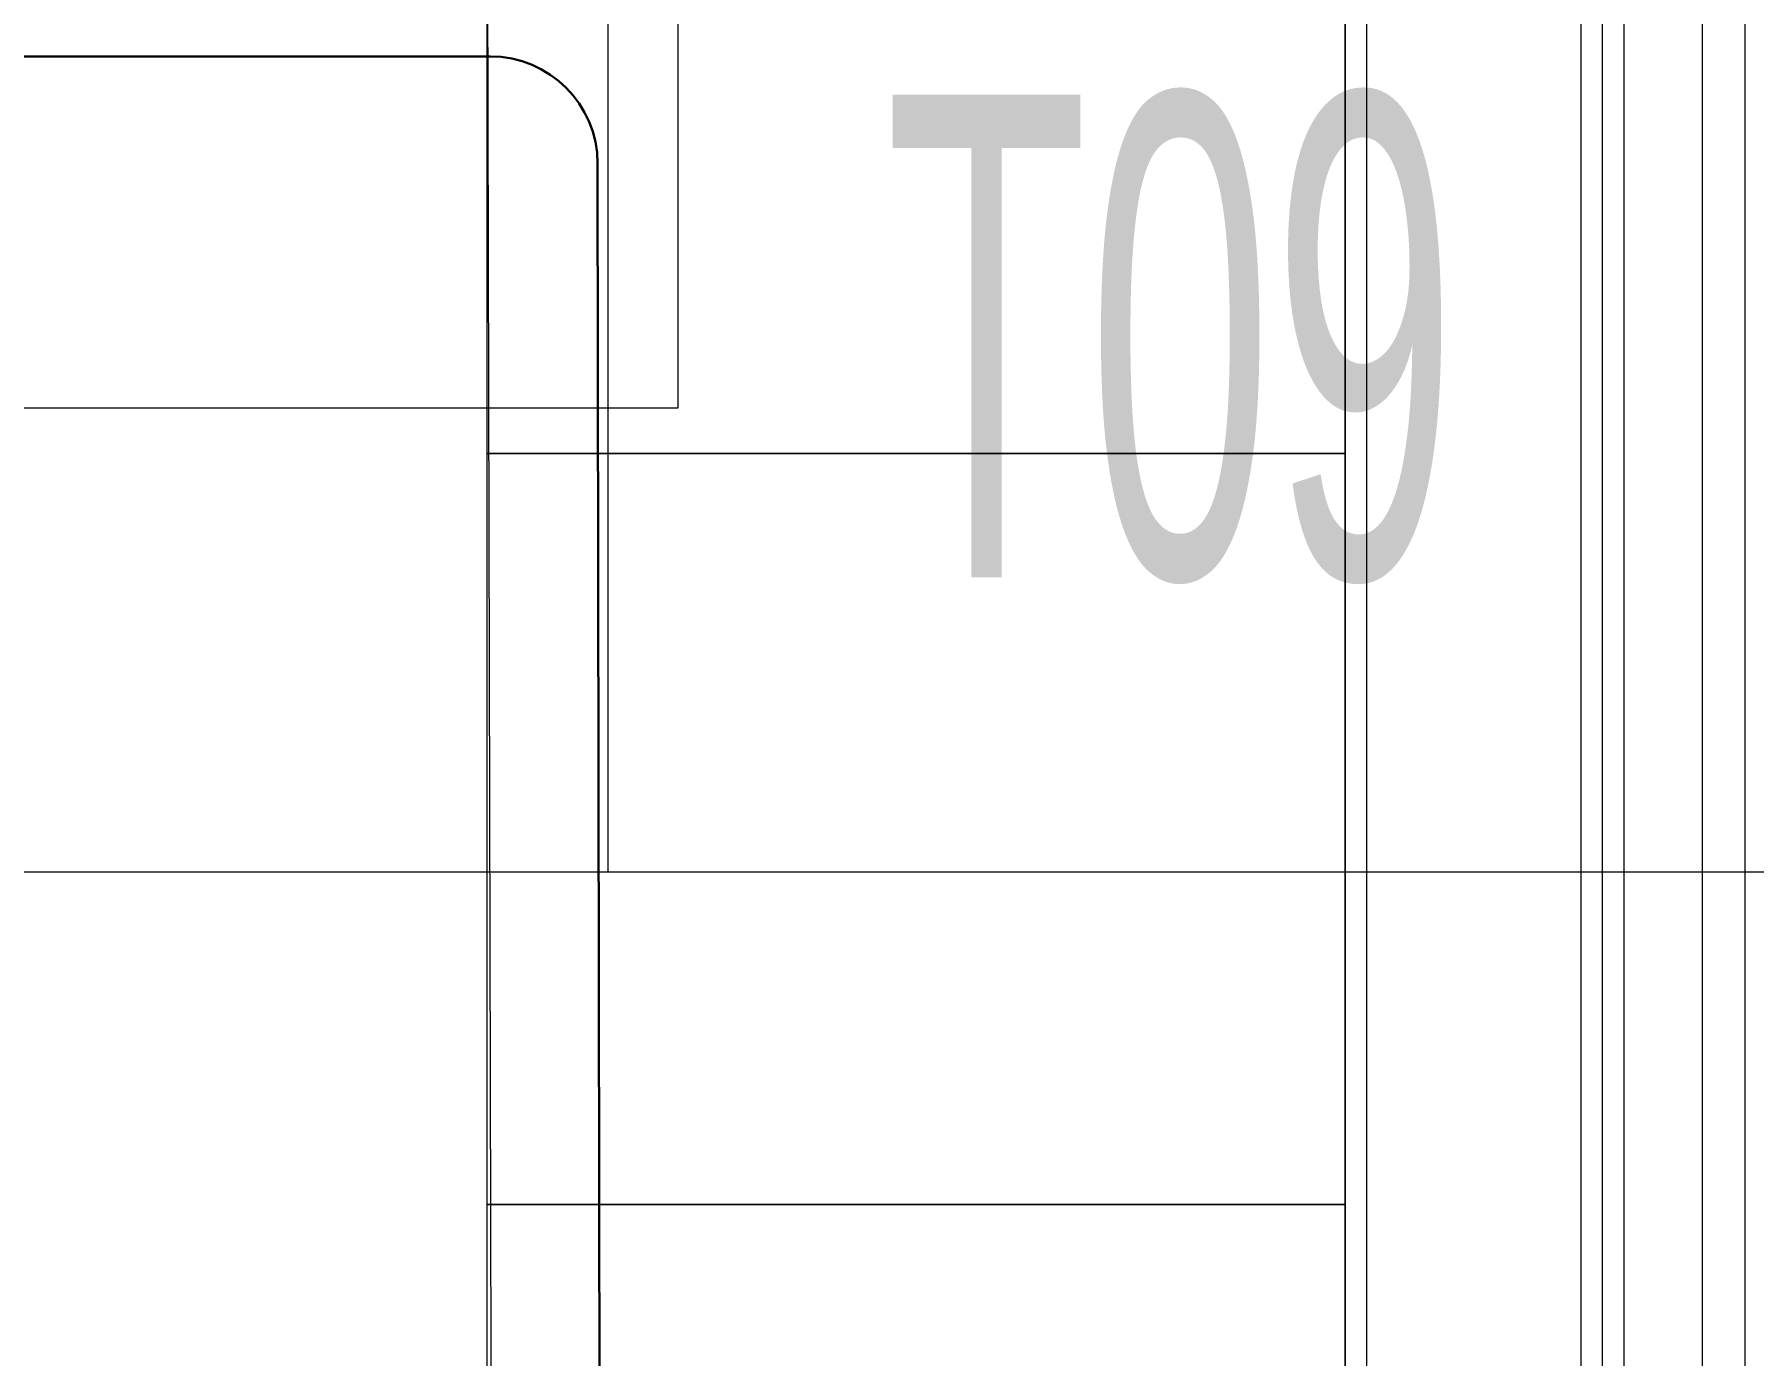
# Model space of a CAD drawing. Extents: x -9059 to 11889, y -1514 to 6575.
# Drawn here: x 3779.9 to 3940.1, y 2609.8 to 2733 of the extents above; entities that cross this region are included whole.
import ezdxf
from ezdxf.enums import TextEntityAlignment as Align

# ---------------------------------------------------------------- set-up
doc = ezdxf.new("R2010")
doc.units = 0
doc.header["$LTSCALE"] = 25
doc.header["$MEASUREMENT"] = 0
doc.layers.get('0').update_dxf_attribs({"color": 9, "lineweight": 9})
for name, color, linetype, lineweight in [('00', 9, 'Continuous', 9), ('05', 9, 'Continuous', 9), ('06D', 9, 'Continuous', 9), ('14', 9, 'Continuous', 9), ('21_mahal200', 9, 'Continuous', 9), ('21_mahal200 @ 20', 9, 'Continuous', 9), ('33', 9, 'BATTING', 9), ('DATA TAVAN', 160, 'Continuous', 30)]:
    doc.layers.add(name, color=color, linetype=linetype, lineweight=lineweight)
doc.styles.add('Arial', font='arial.ttf', dxfattribs={"height": 2.5})
doc.styles.add('MuuM_TEXT-STANDART', font='ARIALN.TTF')
doc.linetypes.add('BATTING', pattern='A,0.0001,-0.1,[134,ltypeshp.shx,S=0.1,R=0,X=-0.1,Y=0],-0.2,[134,ltypeshp.shx,S=0.1,R=180,X=0.1,Y=0],-0.1', length=0.4001)

# ---------------------------------------------------------------- blocks, each defined once
blk = doc.blocks.new('0a_roomno2')
blk.add_lwpolyline([(30, -16), (0, -16), (0, 0), (30, 0)], close=True)
blk.add_lwpolyline([(18, -5), (18, -16)])
at = {"style": 'Arial'}
blk.add_attdef('ODANO', (0, 1.505), '', height=3, dxfattribs=at)
blk.add_attdef('MEKANADI', text='', height=3, dxfattribs=at).set_placement((0.525, -4.75), align=Align.BOTTOM_LEFT)
at = {"style": 'MuuM_TEXT-STANDART', "width": 0.6}
for tag, p in [('YER01', (15, -7)), ('TAVAN01', (20.625, -7)), ('DUVAR01', (26.25, -7)), ('YER02', (15, -10.375)), ('TAVAN02', (20.625, -10.375)), ('DUVAR02', (26.25, -10.375)), ('YER03', (15, -13.75)), ('TAVAN03', (20.625, -13.75)), ('DUVAR03', (26.25, -13.75))]:
    blk.add_attdef(tag, text='', height=2.25, dxfattribs=at).set_placement(p, align=Align.MIDDLE_CENTER)
at = {"style": 'MuuM_TEXT-STANDART'}
blk.add_attdef('M2', text='', height=2.25, dxfattribs=at).set_placement((1.3231, -7.8046), align=Align.MIDDLE_LEFT)
at = {"style": 'MuuM_TEXT-STANDART', "width": 0.6}
blk.add_attdef('TEMIZTAVANYUKSEKLIGI', text='', height=2.25, dxfattribs=at).set_placement((2.7, -13.1619), align=Align.MIDDLE_LEFT)
blk = doc.blocks.new('*U1266')
at = {"layer": '21_mahal200 @ 20', "xscale": 20, "yscale": 20, "zscale": 20}
blk.add_blockref('0a_roomno2', (3239.86, 3018.12), dxfattribs=at)
blk = doc.blocks.new('*U710')
blk.add_lwpolyline([(35, 20), (-45, 20), (-45, -50), (35, -50), (35, 20)])
blk = doc.blocks.new('fiting lounch')
at = {"layer": '05'}
blk.add_lwpolyline([(-2085.4, -547.65), (-2483.4, -548.61), (-2483.4, -134.61), (-2085.4, -133.65)], close=True, dxfattribs=at)
at = {"layer": '05', "rotation": 90}
for p in [(-2275.4, -582.65), (-2205.4, -582.65), (-2135.4, -582.65)]:
    blk.add_blockref('*U710', p, dxfattribs=at)
blk = doc.blocks.new('*U1279')
at = {"layer": '21_mahal200 @ 20'}
ref = blk.add_blockref('0a_roomno2', (3473.33, 2974.84), dxfattribs=dict(at, xscale=20, yscale=20, zscale=20))
ref.add_attrib('TAVAN03', 'T09', dxfattribs={"layer": '0', "height": 45, "style": 'MuuM_TEXT-STANDART', "width": 0.6}).set_placement((3885.83, 2704.84), align=Align.MIDDLE_CENTER)

msp = doc.modelspace()

# ---------------------------------------------------------------- linework, layer by layer
at = {"layer": '00'}
for points in [[(3904.06, 2775.87), (3904.06, 2775.87), (3904.06, 2395.87)], [(3904.06, 2365.87), (3904.06, 2311.12), (3924.06, 2311.12), (3924.06, 2775.87)]]:
    msp.add_lwpolyline(points, dxfattribs=at)
at = {"layer": '06D'}
for points in [[(3928.06, 2320.42), (3928.06, 2775.87)], [(3935.36, 2316.02), (3935.36, 2775.87)], [(3939.36, 2316.02), (3939.36, 2775.87)], [(3924.06, 2320.02), (3924.06, 2773.79)]]:
    msp.add_lwpolyline(points, dxfattribs=at)
at = {"layer": '14'}
msp.add_lwpolyline([(3920.06, 2777.87), (3902.06, 2777.87), (3902.06, 2309.12), (3924.06, 2309.12)], dxfattribs=at)
at = {"layer": '33', "ltscale": 0.2, "flags": 128}
msp.add_lwpolyline([(3926.06, 2320.42), (3926.06, 2775.87)], dxfattribs=at)
at = {"layer": 'DATA TAVAN'}
for p, q in [((3278.01, 2730.9), (3822.37, 2730.9)), ((3832.37, 2720.91), (3832.93, 2375.8))]:
    msp.add_line(p, q, dxfattribs=at)
msp.add_arc((3822.37, 2720.9), 10, 0.094, 90, dxfattribs=at)

# ---------------------------------------------------------------- block references
at = {"layer": '05', "rotation": 90}
msp.add_blockref('fiting lounch', (3274.4, 4849.27), dxfattribs=at)
at = {"layer": '21_mahal200', "color": 6}
for name in ['*U1266', '*U1279']:
    msp.add_blockref(name, (0, 0), dxfattribs=at)

doc.saveas('drawing.dxf')
